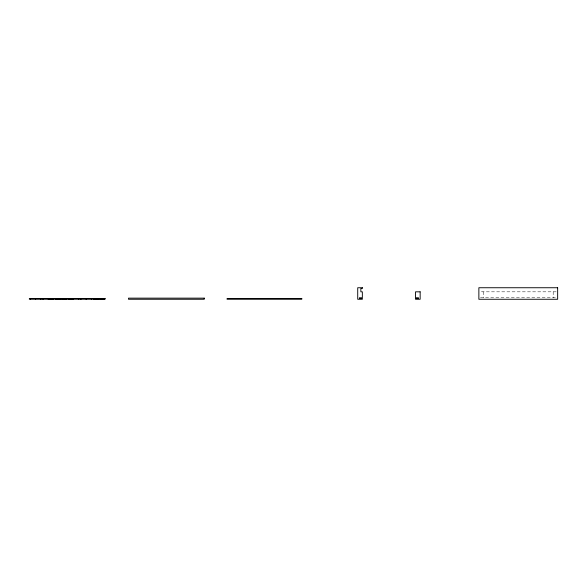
<?xml version="1.0" encoding="UTF-8"?>
<svg xmlns="http://www.w3.org/2000/svg" width="587" height="587" viewBox="0 0 587 587"><rect width="100%" height="100%" fill="white"/><g stroke="black" fill="none" stroke-linecap="round" stroke-linejoin="round"><path stroke-width="0.44" stroke-dasharray="2.94 2.2" d="M556.138 291.827L481.898 291.827L481.898 289.318M480.459 297.77L556.05 297.77M553.189 291.827L553.189 297.77M483.328 291.827L483.328 297.77"/><path stroke-width="0.88" d="M103.972 298.519L103.972 299.26M103.796 298.519L103.796 299.26M103.275 298.519L103.275 299.26M102.446 298.519L102.446 299.26M101.368 298.519L101.368 299.26M100.113 298.519L100.113 299.26M98.77 298.519L98.77 299.26M97.42 298.519L97.42 299.26M96.165 298.519L96.165 299.26M95.094 298.519L95.094 299.26M94.265 298.519L94.265 299.26M93.744 298.519L93.744 299.26M93.568 298.519L93.568 299.26M91.337 298.519L91.337 299.26M86.135 298.519L86.135 299.26M80.933 298.519L80.933 299.26M78.702 298.519L78.702 299.26M73.5 298.519L73.5 299.26M72.15 298.519L72.15 299.26M70.895 298.519L70.895 299.26M69.824 298.519L69.824 299.26M68.995 298.519L68.995 299.26M68.474 298.519L68.474 299.26M68.297 298.519L68.297 299.26M66.067 298.519L66.067 299.26M65.891 298.519L65.891 299.26M65.37 298.519L65.37 299.26M64.541 298.519L64.541 299.26M63.469 298.519L63.469 299.26M62.207 298.519L62.207 299.26M60.865 298.519L60.865 299.26M59.514 298.519L59.514 299.26M58.26 298.519L58.26 299.26M57.188 298.519L57.188 299.26M56.359 298.519L56.359 299.26M55.838 298.519L55.838 299.26M55.662 298.519L55.662 299.26M53.432 298.519L53.432 299.26M53.256 298.519L53.256 299.26M52.735 298.519L52.735 299.26M51.905 298.519L51.905 299.26M50.834 298.519L50.834 299.26M49.579 298.519L49.579 299.26M48.229 298.519L48.229 299.26M43.027 298.519L43.027 299.26M40.797 298.519L40.797 299.26M35.594 298.519L35.594 299.26M30.392 298.519L30.392 299.26M362.348 287.74L357.718 287.74L357.718 299.26L362.348 299.26L362.348 298.519L359.376 298.519L359.376 297.77L362.348 297.77L362.348 291.827L360.858 291.827L360.858 288.481L362.348 288.481L362.348 287.74M557.65 287.74L478.867 287.74L478.867 299.26L557.65 299.26L557.65 287.74M420.153 291.827L415.523 291.827L415.523 297.77L418.494 297.77L418.494 298.519L415.523 298.519L415.523 299.26L420.153 299.26L420.153 291.827M204.239 298.145L128.502 298.145L128.502 299.26L204.239 299.26L204.239 298.145M105.088 298.519L29.35 298.519L29.35 299.26L105.088 299.26L105.088 298.519M301.777 298.519L227.081 298.519L227.081 299.26L301.777 299.26L301.777 298.519"/></g></svg>
